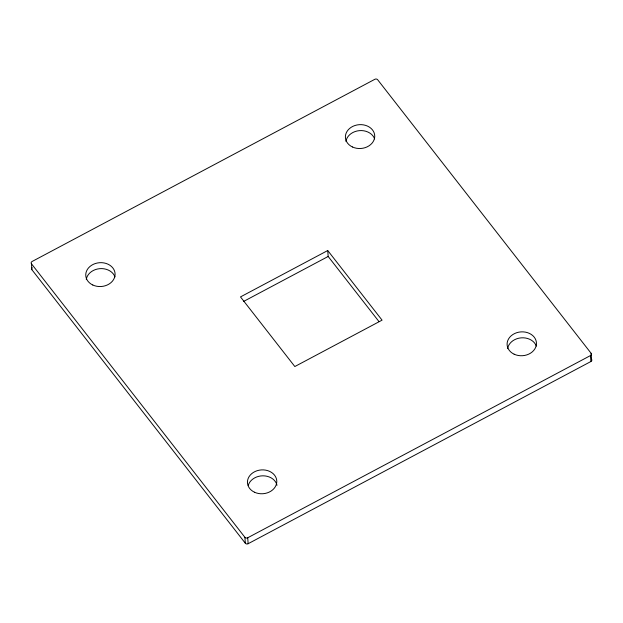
<?xml version="1.0" encoding="UTF-8"?>
<svg xmlns="http://www.w3.org/2000/svg" width="623" height="623" viewBox="0 0 623 623"><rect width="100%" height="100%" fill="white"/><g stroke="black" fill="none" stroke-linecap="round" stroke-linejoin="round"><path stroke-width="0.93" d="M327.737 250.532L240.494 296.906L294.827 366.534L382.07 320.152L327.737 250.532L328.173 256.466L378.924 321.507M243.5 301.485L328.173 256.466M31.462 263.786L244.901 537.306A2.04 1.659 -4.2 0 0 247.713 537.774L590.456 355.577A2.04 1.659 -4.2 0 0 591.102 353.28L377.663 79.752A2.04 1.659 -4.2 0 0 374.851 79.292L32.108 261.481A2.04 1.659 -4.2 0 0 31.462 263.786L31.898 269.72L245.337 543.248A2.04 1.659 -4.2 0 0 248.149 543.708L590.892 361.519A2.04 1.659 -4.2 0 0 591.539 359.214L591.102 353.28M590.456 355.577L590.892 361.519M247.713 537.774L248.149 543.708M244.901 537.306L245.337 543.248M31.898 269.72A2.04 1.659 -4.2 0 1 32.116 267.726M507.636 348.615A14.695 11.938 -4.2 0 1 521.077 337.861A14.695 11.938 -4.2 0 1 536.325 346.108M248.25 485.418A14.695 11.938 -4.2 0 1 262.906 475.816A14.695 11.938 -4.2 0 1 276.994 485.262M86.285 279.423A14.695 11.938 -4.2 0 1 99.727 268.669A14.695 11.938 -4.2 0 1 114.967 276.916M345.936 141.398A14.695 11.938 -4.2 0 1 359.378 130.643A14.695 11.938 -4.2 0 1 374.618 138.89M514.146 354.199A14.695 11.938 -4.2 0 0 536.45 343.701A14.695 11.938 -4.2 0 0 514.707 333.5A14.695 11.938 -4.2 0 0 514.146 354.199M254.496 492.225A14.695 11.938 -4.2 0 0 276.791 481.719A14.695 11.938 -4.2 0 0 255.056 471.525A14.695 11.938 -4.2 0 0 254.496 492.225M92.796 285.007A14.695 11.938 -4.2 0 0 115.091 274.509A14.695 11.938 -4.2 0 0 93.357 264.308A14.695 11.938 -4.2 0 0 92.796 285.007M352.447 146.981A14.695 11.938 -4.2 0 0 374.742 136.484A14.695 11.938 -4.2 0 0 353.007 126.282A14.695 11.938 -4.2 0 0 352.447 146.981"/></g></svg>
